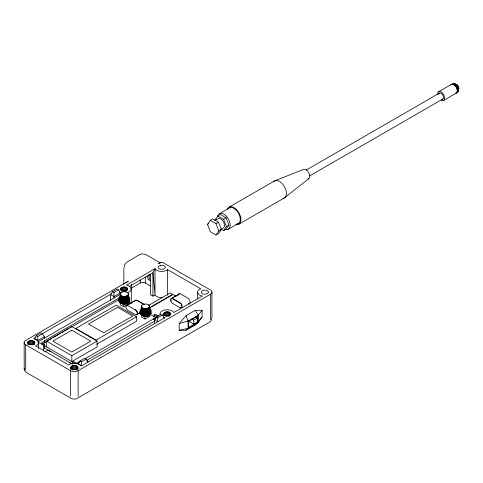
<?xml version="1.0" encoding="UTF-8"?>
<svg xmlns="http://www.w3.org/2000/svg" width="483" height="483" viewBox="0 0 483 483"><rect width="100%" height="100%" fill="white"/><g stroke="black" fill="none" stroke-linecap="round" stroke-linejoin="round"><path stroke-width="0.72" d="M130.851 288.49A7.577 4.377 0.1 0 1 131.412 288.122L131.418 284.36M143.843 304.393L137.124 300.36A2.856 1.648 60 0 0 135.373 300.517M131.412 288.122L140.257 283.026L140.257 280.013M150.358 285.954L145.311 283.032L145.317 277.272M150.412 274.35L150.394 294.684L152.918 296.145L155.019 294.938A7.142 4.124 0 0 0 162.602 297.643M152.918 296.145L152.942 272.798L155.019 268.687A7.142 4.124 0 0 0 160.809 271.386A7.142 4.124 0 0 0 167.613 269.647L200.717 288.762A7.142 4.124 0 0 0 197.716 292.692A7.142 4.124 0 0 0 202.383 296.031L173.862 312.501L173.361 311.807A7.142 4.124 0 0 0 164.443 310.056A7.142 4.124 0 0 0 160.278 314.934M120.279 293.857C121.873 300.613 134.854 292.897 124.373 291.714C123.008 291.738 121.468 292.058 120.575 293.181C119.971 295.216 119.259 298.856 121.764 299.931C123.177 300.571 124.825 300.619 126.304 300.191C129.142 299.659 128.774 296.23 128.478 294.087M141.501 306.107C143.095 312.863 156.069 305.147 145.588 303.964C144.224 303.988 142.684 304.308 141.791 305.431C141.193 307.466 140.475 311.106 142.98 312.181C144.399 312.821 146.047 312.875 147.526 312.441C150.364 311.909 149.996 308.48 149.694 306.337M120.581 295.91C113.3 302.829 135.439 302.823 128.158 295.91M119.035 300.71C119.627 305.383 129.112 305.383 129.704 300.71M150.919 312.96C150.732 316.305 146.101 316.721 143.536 316.124C139.684 315.894 138.675 309.959 141.797 308.16M140.227 313.268L140.336 312.664M443.69 100.361L456.32 93.074C459.043 90.019 455.203 83.39 451.188 84.489L438.558 91.782M123.92 267.896L124.886 264.515L126.963 262.1L139.774 254.517L141.706 253.871L145.383 254.293L160.326 262.891M455.445 86.167L457.588 85.449L457.751 86.149L457.413 85.28C455.747 83.408 452.414 83.257 450.645 85.038M27.845 342.073C27.597 345.303 33.327 345.454 34.746 343.141C34.993 339.917 29.258 339.766 27.845 342.073L27.845 344.264M70.772 368.921C69.54 364.188 79.152 364.188 77.92 368.921M77.92 367.466C77.081 370.292 71.611 370.292 70.772 367.466M120.665 288.52C120.502 291.714 126.16 291.847 127.578 289.546C127.826 286.316 122.03 286.147 120.665 288.52L120.665 289.981M163.604 313.872C164.443 311.046 169.913 311.046 170.747 313.872C169.901 316.691 164.443 316.697 163.604 313.872L163.604 315.327M458.56 89.79L458.753 87.779L458.089 86.825M458.307 90.889L457.208 92.35L455.602 93.328C458.119 92.531 459.188 89.657 458.596 87.254M211.349 320.247L211.94 317.669L211.94 292.149M140.227 310.352C141.036 316.087 154.965 313.159 149.374 308.16M120.575 297.19L120.279 298.331M141.791 309.44L141.501 310.581M36.34 335.679L34.444 338.595L37.789 340.527L44.358 336.736L42.462 333.819L41.013 332.98L36.34 335.679L37.789 336.518L42.462 333.819M110.601 294.624L112.497 291.708L117.17 289.009L118.625 289.848L120.515 292.764L113.952 296.556L110.601 294.624L110.601 300.456M86.228 359.086L84.773 358.247L80.1 360.946L78.204 363.862L81.555 365.794L81.555 361.785L86.228 359.086L88.123 362.002L87.006 361.356M164.28 318.013L162.385 315.097L160.936 314.258L156.263 316.957L154.367 319.873L154.367 323.538M457.588 85.449L458.494 86.964L456.773 88.389M207.467 224.408L210.31 220.369L212.834 218.908L218.515 222.192L221.359 229.516L218.515 233.555L215.992 235.016L210.31 231.731L207.467 224.408L208.728 223.683M221.045 229.184L223.569 230.639L226.098 229.184L228.936 225.138L226.098 217.815L220.411 214.53L217.887 215.992L215.044 220.037L216.306 219.306M215.992 235.016L218.835 230.971L221.359 229.516M223.569 230.639L226.412 226.599L228.936 225.138M202.081 317.077L198.29 322.457L195.283 324.926L186.015 330.275L179.217 330.275L179.217 323.538L186.015 315.689L195.283 310.34L202.081 310.34L202.081 317.077L199.165 320.44M202.081 310.34L198.29 315.17L188.062 321.074L179.217 323.538M79.345 362.184L80.226 361.525M154.113 316.975L154.113 314.783L157.398 316.679L154.113 318.575L153.479 319.378L154.578 318.75M195.283 324.926L197.221 322.68M211.071 320.772L209.544 322.161L75.97 399.012L73.247 399.115L71.321 398.469L26.535 372.61L25.019 371.234L24.277 369.247M452.994 84.483L454.068 83.794L455.747 84.163L457.413 85.28M186.015 330.275L188.062 328.368L198.29 322.457L198.29 315.17L195.283 310.34M125.84 283.02L128.321 281.184L25.72 340.424A5.361 3.091 0 0 0 25.72 344.796L25.72 370.316M456.864 92.525L458.59 90.2L458.85 88.558L458.119 87.055M308.661 178.734L284.372 197.915L238.904 224.166M457.196 91.722L458.047 91.046C458.578 87.828 455.572 82.714 451.907 84.229M457.292 90.713L458.675 89.343C458.548 86.566 455.867 82.593 452.752 84.284M457.902 86.354L458.156 86.173L456.187 87.224M457.147 89.578L458.753 87.779L458.017 86.59M229.081 207.153L274.549 180.902L303.3 169.455A5.361 3.091 60 0 1 308.987 173.168A5.361 3.091 60 0 1 307.876 178.976M219.421 213.758L229.528 207.925A8.929 5.156 60 0 1 239 214.114A8.929 5.156 60 0 1 237.147 223.798M214.893 220.496L218.05 218.678A5.361 3.091 60 0 1 223.406 221.769A5.361 3.091 60 0 1 223.406 227.958L220.882 229.413M306.246 170.028L439.427 93.134M210.31 220.369L215.992 223.647L218.515 222.192M217.887 215.992L223.569 219.276L226.098 217.815M309.639 175.903L442.82 99.009M35.657 337.605L33.707 338.728A7.142 4.124 0 0 1 38.356 341.982A7.142 4.124 0 0 1 35.627 345.888L68.664 364.967A7.142 4.124 0 0 1 75.439 363.385A7.142 4.124 0 0 1 81.072 366.072L164.806 317.729L163.604 317.44M42.148 333.856L111.597 293.755M112.497 291.708L113.952 292.547L118.625 289.848M228.35 229.226L238.457 223.394M129.227 286.473L152.942 272.798L155.019 294.938L155.019 268.687L126.498 285.157L127.699 285.441A7.142 4.124 0 0 1 127.699 292.589M120.515 294.225L37.789 341.982L43.597 345.339L43.597 351.171M147.158 276.27L148.474 279.657L149.736 278.933L148.16 274.863M118.746 298.174L44.358 340.817L45.239 342.495L42.504 344.077M44.611 340.962L41.327 342.858L44.611 344.753L44.611 348.4M46.567 346.957L46.567 341.119L71.828 326.538L97.089 341.119L97.089 346.957L71.828 361.538L44.17 345.568M43.072 343.431L51.53 338.547M52.834 337.792L60.647 333.282M61.951 332.533L63.249 331.779M64.553 331.03L69.111 328.398M70.415 327.643L119.241 299.454M43.597 345.339L44.611 344.753M44.865 351.902L48.022 350.078M120.201 302.4L120.201 304.737L123.739 306.777L128.538 304.006L128.514 300.064M126.48 305.54L135.699 300.215M148.299 305.6L170.27 292.915L172.799 294.376L149.543 307.798M137.583 313.992L139.478 312.899M136.659 314.723L140.348 312.592M149.778 307.816L172.926 294.449L176.084 296.272M136.496 316.763L96.075 340.098L75.867 328.434L116.288 305.099L136.496 316.763L136.496 321.286L96.727 344.246M46.567 341.119L71.828 355.705L97.089 341.119M171.115 298.615L179.718 293.646M171.586 298.542L179.163 294.165M143.185 315.671L144.954 316.691L146.156 316.003M141.422 314.65L141.422 316.987L144.954 319.028L149.754 316.256L149.73 312.314M72.396 364.152L72.396 361.966L73.404 361.381L76.688 363.276L79.973 361.381M154.113 314.783L155.121 314.204L158.352 316.063M85.431 358.525L154.113 318.575M77.153 363.445L78.246 362.818M156.263 316.957L157.712 317.796L162.385 315.097M155.562 319.185L154.367 319.873L157.712 321.811L157.712 317.796M86.723 360.403L154.367 321.346M25.72 344.796L70.554 370.684A5.361 3.091 0 0 0 78.137 370.684L210.371 294.334A5.361 3.091 0 0 0 210.371 289.963L163.006 262.619L160.483 262.619L158.587 263.712L159.553 263.253M191.914 318.997L193.804 320.09L197.342 318.049L197.342 322.131L193.804 324.171L188.122 320.893M454.581 85.286L456.357 84.7L457.812 85.684M453.664 84.646C454.968 83.722 457.027 84.151 457.395 85.841M455.173 84.127L452.263 84.078M179.217 330.275L188.062 328.368L188.062 321.074L186.015 315.689M188.461 303.421L189.722 304.151M172.926 298.675L180.25 302.907A2.681 1.546 60 0 1 182.145 306.186M195.446 316.951L197.342 318.049M137.124 300.36L144.453 304.586M119.404 292.118L120.515 292.764M128.943 302.05L130.881 303.173M150.249 314.355L156.057 317.705M121.97 303.421L123.739 304.441L123.739 306.777M80.1 360.946L81.555 361.785M72.396 361.966L74.98 363.457M44.351 347.863L72.106 363.886M148.474 279.657L150.364 280.756M458.095 86.167L458.494 86.964M149.519 309.657L149.694 310.346M128.303 297.407L128.478 298.096M223.569 219.276L226.412 226.599M215.992 223.647L218.835 230.971M24.15 342.61L24.198 368.535M24.15 368.131L24.319 369.64M210.371 294.334L210.371 319.861M197.65 292.149L197.65 298.899M193.804 320.09L193.804 324.171M170.626 313.334L170.626 314.795M170.27 312.839L170.27 315.025M169.702 312.41L169.702 315.327M168.959 312.084L168.959 316.456M168.102 311.879L168.102 316.25M167.613 269.647L167.613 295.149M167.178 311.807L167.178 316.184M166.249 311.879L166.249 316.25M165.391 312.084L165.391 316.456M164.649 312.41L164.649 315.327M164.081 312.839L164.081 315.755M163.725 313.334L163.725 314.795M150.919 310.044L150.919 313.57M150.847 309.748L150.841 313.872M150.714 311.245L150.714 314.161M150.539 309.162L150.539 310.623M150.539 311.535L150.539 314.451M150.316 311.807L150.316 314.723M150.044 312.066L150.044 314.982M149.615 305.878L149.615 310.81M149.519 305.648L149.519 311.034M149.386 307.248L149.386 311.257M149.374 312.537L149.374 315.453M149.211 307.454L149.211 311.469M149.006 307.659L149.006 311.668M148.987 312.743L148.987 315.659M148.764 307.84L148.764 311.855M148.492 308.015L148.492 312.024M148.565 312.924L148.565 315.84M148.196 308.172L148.196 312.181M148.112 313.075L148.112 315.997M147.87 308.311L147.87 312.32M147.641 313.207L147.641 316.124M147.526 308.432L147.526 312.441M147.158 308.528L147.158 312.543M147.146 313.31L147.146 316.226M146.778 308.607L146.778 312.616M146.633 313.382L146.633 316.299M146.391 308.661L146.391 312.676M146.114 313.425L146.114 316.347M145.993 308.697L145.993 312.712M145.588 308.709L145.588 312.718M145.588 313.443L145.588 316.359M145.184 308.697L145.184 312.706M145.063 313.425L145.063 316.347M144.954 316.691L144.954 319.028M144.785 308.667L144.785 312.676M144.544 313.382L144.544 316.299M144.393 308.607L144.393 312.616M144.019 308.528L144.019 312.537M144.031 313.31L144.031 316.226M143.65 308.432L143.65 312.441M143.536 313.207L143.536 316.124M143.306 308.311L143.306 312.32M143.065 313.075L143.065 315.997M142.98 308.172L142.98 312.181M142.684 308.015L142.684 312.024M142.612 312.924L142.612 315.84M142.413 307.84L142.413 311.855M142.171 307.653L142.171 311.668M142.189 312.743L142.189 315.659M141.966 307.454L141.966 311.469M141.791 307.248L141.791 311.257M141.797 312.537L141.797 315.453M141.658 305.648L141.658 311.04M141.561 305.878L141.561 310.81M141.447 312.314L141.447 315.23M141.133 312.066L141.133 314.982M140.861 311.807L140.861 314.723M140.638 311.535L140.638 314.451M140.462 311.245L140.462 314.161M140.257 310.044L140.33 313.872M131.267 289.015L131.267 303.264M129.704 297.794L129.704 301.32M129.625 298.699L129.625 301.621M129.498 298.995L129.498 301.911M129.317 299.285L129.317 302.201M129.094 299.557L129.094 302.473M128.822 299.816L128.822 302.732M128.4 293.628L128.4 298.56M128.303 293.398L128.303 298.784M128.164 294.992L128.164 299.007M128.158 300.287L128.158 303.203M127.995 295.204L127.995 299.219M127.784 295.403L127.784 299.418M127.772 300.492L127.772 303.409M127.578 288.478L127.578 289.939M127.548 295.59L127.548 299.605M127.277 295.765L127.277 299.774M127.343 300.668L127.343 303.59M127.216 287.983L127.216 290.168M126.975 295.922L126.975 299.931M126.896 300.824L126.896 303.741M126.649 287.554L126.649 291.201M126.655 296.061L126.655 300.07M126.419 300.957L126.419 303.873M126.304 296.182L126.304 300.191M125.912 287.228L125.912 290.875M125.942 296.278L125.942 300.287M125.924 301.06L125.924 303.976M125.562 296.357L125.562 300.366M125.417 301.132L125.417 304.048M125.169 296.411L125.169 300.426M125.049 287.023L125.049 291.4M124.892 301.175L124.892 304.097M124.771 296.447L124.771 300.456M124.366 296.459L124.366 300.468M124.366 301.193L124.366 304.109M124.125 286.95L124.125 291.327M123.968 296.447L123.968 300.456M123.853 268.626L123.853 284.469M123.841 301.175L123.841 304.097M123.57 296.417L123.57 300.426M123.322 301.132L123.322 304.048M123.201 287.023L123.201 291.4M123.177 296.357L123.177 300.366M122.797 296.278L122.797 300.287M122.815 301.06L122.815 303.976M122.434 296.182L122.434 300.191M122.338 287.228L122.338 290.875M122.32 300.957L122.32 303.873M122.09 296.061L122.09 300.07M121.843 300.824L121.843 303.741M121.764 295.922L121.764 299.931M121.601 287.554L121.601 291.201M121.462 295.765L121.462 299.774M121.39 300.668L121.39 303.59M121.197 295.59L121.197 299.605M121.034 287.983L121.034 290.168M120.955 295.403L120.955 299.418M120.967 300.492L120.967 303.409M120.744 295.204L120.744 299.219M120.575 294.992L120.575 299.007M120.581 300.287L120.581 303.203M120.436 293.398L120.436 298.79M120.339 293.628L120.339 298.56M120.225 300.064L120.225 302.98M119.917 299.816L119.917 302.732M119.645 299.557L119.645 302.473M119.422 299.285L119.422 302.201M119.241 298.995L119.241 301.911M119.114 298.699L119.114 301.621M119.035 297.794L119.035 301.32M118.498 298.029L118.498 299.182M113.952 292.547L113.952 298.017M78.137 370.684L78.137 396.205M77.793 366.929L77.793 369.121M77.437 366.434L77.437 369.35M76.869 366.005L76.869 368.921M76.133 365.679L76.133 370.056M75.27 365.474L75.27 369.845M74.346 365.402L74.346 369.779M73.422 365.474L73.422 369.845M72.559 365.679L72.559 370.056M71.828 355.705L71.828 361.538M71.822 366.005L71.822 368.921M71.255 366.434L71.255 369.35M70.892 366.929L70.892 369.121M70.554 370.684L70.554 396.205M44.358 336.736L44.358 338.191M38.441 342.61L38.441 348.611M37.789 336.518L37.789 340.527M34.746 342.073L34.746 343.534M34.39 341.578L34.39 344.494M33.822 341.149L33.822 344.796M33.079 340.823L33.079 344.47M32.222 340.618L32.222 344.264M31.292 340.545L31.292 344.922M30.441 340.612L30.441 344.989M29.511 340.823L29.511 344.47M28.769 341.149L28.769 344.796M28.201 341.578L28.201 344.494M121.686 292.891A7.142 4.124 0 0 1 119.53 292.173M140.257 283.026A3.574 2.065 0.1 0 1 145.311 283.032M149.996 276.113A5.808 3.351 60 0 1 149.344 274.755M188.418 303.602A3.218 1.854 60 0 0 190.079 301.688A3.218 1.854 60 0 0 187.827 298.102L180.503 293.869A3.218 1.854 60 0 0 178.227 295.185M181.892 307.134A2.681 1.546 60 0 1 180.739 307.49M171.284 301.012A2.681 1.546 60 0 1 171.091 300.372M171.091 299.243A2.681 1.546 60 0 1 171.978 298.422M71.575 363.542A1.697 0.978 0 0 1 69.878 362.558M51.047 351.401A1.697 0.978 0 0 1 48.97 350.199M135.488 300.661A2.681 1.546 60 0 1 135.783 300.378L126.944 305.485A2.681 1.546 60 0 1 127.796 305.407M136.635 300.305A2.681 1.546 60 0 1 137.124 300.511M126.455 306.18A2.681 1.546 60 0 1 126.643 305.763M135.608 309.845A2.681 1.546 60 0 1 137.438 312.525A2.681 1.546 60 0 1 136.556 314.475M217.785 216.082A8.929 5.156 60 0 1 228.35 218.914A8.929 5.156 60 0 1 225.519 229.479M227.463 209.151A9.823 5.669 60 0 1 239.109 213.196A9.823 5.669 60 0 1 235.789 224.444M273.444 181.922A9.823 5.669 60 0 1 284.372 186.571A9.823 5.669 60 0 1 282.929 198.362M438.805 94.016A3.393 1.962 60 0 1 442.585 94.716A3.393 1.962 60 0 1 442.325 99.166M437.592 94.137A4.999 2.886 60 0 1 441.033 91.939A4.999 2.886 60 0 1 444.662 98.007A4.999 2.886 60 0 1 441.214 100.204M208.372 292.149L207.889 293.181A3.574 2.065 0 0 1 202.498 293.73A3.574 2.065 0 0 1 202.498 290.567A3.574 2.065 0 0 1 207.889 291.116L208.372 292.149M71.828 330.185L52.882 341.119L71.828 352.059L90.774 341.119L71.828 330.185M117.55 307.285L88.498 324.057L103.658 332.811L132.704 316.039L117.55 307.285M197.782 316.045L188.563 321.364L188.563 327.492L197.782 322.167L197.782 316.045M160.821 265.3L159.958 265.505A3.574 2.065 0 0 0 159.01 268.62A3.574 2.065 0 0 0 164.486 268.62A3.574 2.065 0 0 0 163.532 265.505L160.821 265.3M179.869 302.986L172.546 298.76A2.856 1.648 60 0 0 170.523 299.925A2.856 1.648 60 0 0 172.546 303.427L179.869 307.653A2.856 1.648 60 0 0 181.892 306.488A2.856 1.648 60 0 0 179.869 302.986M135.234 309.911L127.904 305.685A2.856 1.648 60 0 0 125.882 306.85A2.856 1.648 60 0 0 127.904 310.352L135.228 314.578A2.856 1.648 60 0 0 137.25 313.413A2.856 1.648 60 0 0 135.234 309.911"/></g></svg>
